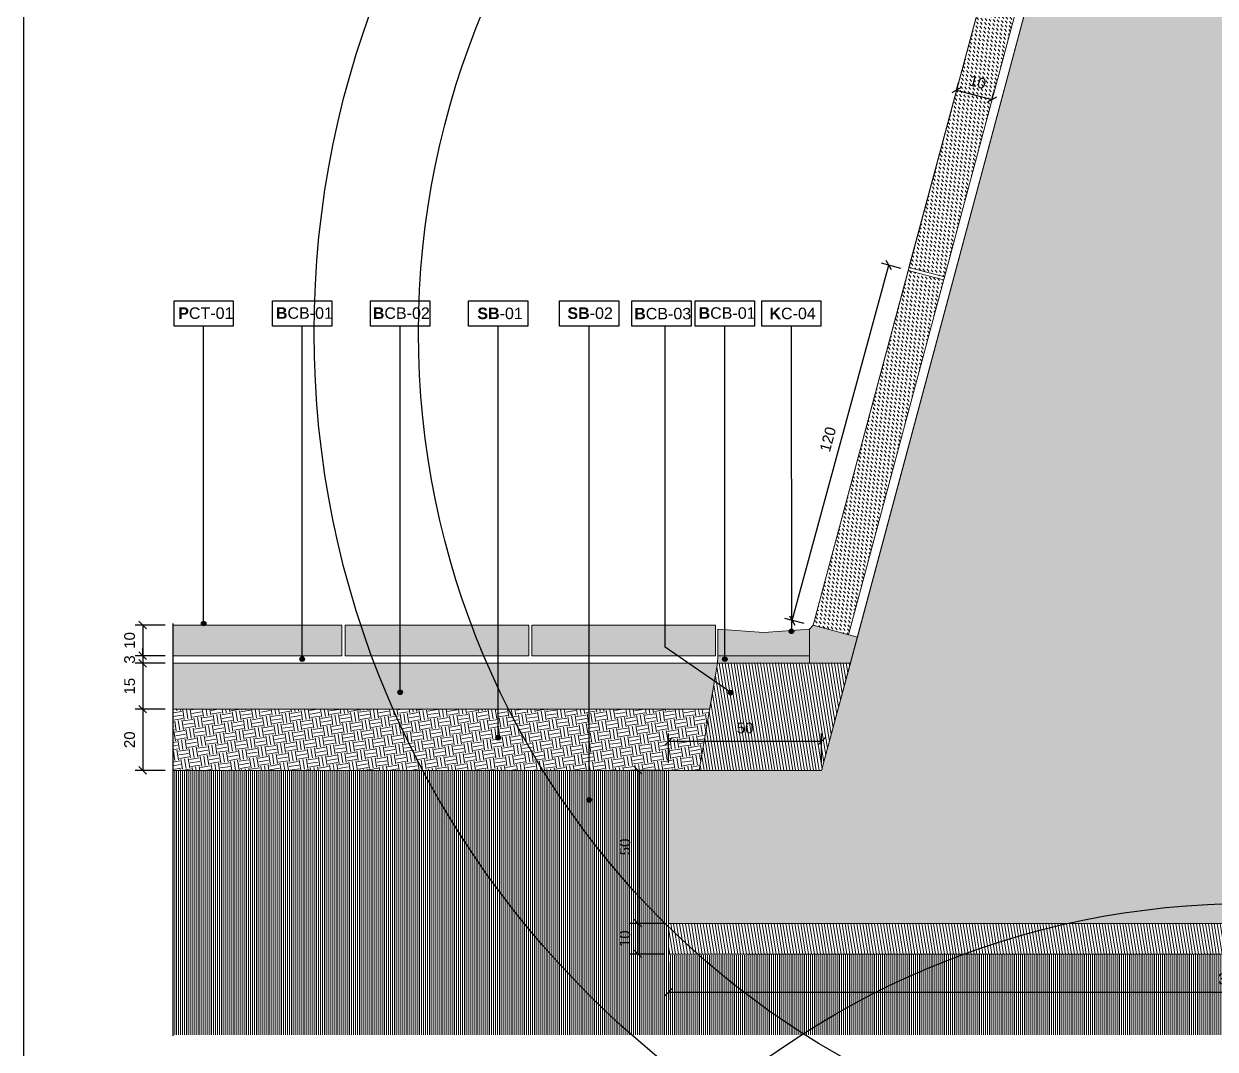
# Model space of a CAD drawing. Header units: metres. Extents: x -325 to 301, y -147 to 149.
# Drawn here: x 82.234 to 86.125, y 36.712 to 40.062 of the extents above; entities that cross this region are included whole.
import ezdxf

# ---------------------------------------------------------------- set-up
doc = ezdxf.new("R2010")
doc.units = ezdxf.units.M
doc.layers.get('Defpoints').update_dxf_attribs({"lineweight": 13})
doc.layers.add('-aux', color=50, linetype='Continuous', plot=False)
doc.layers.add('-AUX-QAD', color=5, linetype='Continuous', plot=False)
doc.layers.add('0-TX-1_25', color=7, linetype='Continuous', true_color=0x3f4f7f)
doc.layers.add('3-TR-paviment fluix', color=7, linetype='Continuous', true_color=0xe6e6e6)
doc.layers.add('03-TR-Paviment_09_Natural Stone Slab', color=7, linetype='Continuous', lineweight=5, true_color=0x999680)
doc.layers.add('3-TR tot_u', color=7, linetype='Continuous', lineweight=5, true_color=0x787878)
for name, color, linetype, lineweight in [('1-CM', 7, 'Continuous', 0), ('3-TR Formigó', 252, 'Continuous', 0), ('3-TR Seleccionat', 44, 'Continuous', 0), ('3-TR Tot-u', 37, 'Continuous', 0), ('3_TR_paviment gris', 252, 'Continuous', 5)]:
    doc.layers.add(name, color=color, linetype=linetype, lineweight=lineweight)
for name, color, linetype in [('1-SECCIÓ', 1, 'Continuous'), ('A-KEYPLAN_HATCH', 7, 'Continuous'), ('A_TEXT_2', 7, 'Continuous')]:
    doc.layers.add(name, color=color, linetype=linetype)
doc.styles.get("Standard").update_dxf_attribs({"font": 'arial.ttf'})
doc.dimstyles.new('ISO-25', dxfattribs={"dimtxt": 0.1, "dimasz": 0.1, "dimexe": 0.1, "dimexo": 0.1, "dimgap": 0.1, "dimtad": 1, "dimdec": 0, "dimlfac": 100, "dimzin": 9, "dimtxsty": 'Standard', "dimblk": 'OBLIQUE', "dimcen": 0.1, "dimadec": 0, "dimazin": 0, "dimtfac": 1, "dimtdec": 0, "dimtmove": 0, "dimatfit": 3, "dimldrblk": 'OBLIQUE', "dimfxl": 1, "dimarcsym": 0})

# ---------------------------------------------------------------- blocks, each defined once
blk = doc.blocks.new('_Oblique')
at = {"color": 0, "lineweight": -2}
blk.add_line((-0.5, -0.5), (0.5, 0.5), dxfattribs=at)
blk = doc.blocks.new('*D382')
at = {"layer": '0-TX-1_25', "color": 0, "lineweight": -2, "transparency": 16777216}
for p, q in [((82.6959, 38.097), (82.5979, 38.097)), ((82.6229, 38.097), (82.6229, 37.997)), ((82.6959, 37.997), (82.5979, 37.997))]:
    blk.add_line(p, q, dxfattribs=at)
at = {"layer": 'Defpoints', "color": 0, "transparency": 16777216}
for p in [(82.7209, 38.097), (82.6229, 37.997), (82.7209, 37.997)]:
    blk.add_point(p, dxfattribs=at)
at = {"layer": '0-TX-1_25', "color": 0, "lineweight": -2, "transparency": 16777216, "xscale": 0.025, "yscale": 0.025, "zscale": 0.025}
for p, rotation in [((82.6229, 38.097), 90), ((82.6229, 37.997), 270)]:
    blk.add_blockref('_Oblique', p, dxfattribs=dict(at, rotation=rotation))
at = {"layer": '0-TX-1_25', "color": 0, "transparency": 16777216, "insert": (82.58, 38.047), "char_height": 0.035, "attachment_point": 5, "rotation": 90}
blk.add_mtext('10', dxfattribs=at)
blk = doc.blocks.new('*D383')
at = {"layer": '0-TX-1_25', "color": 0, "lineweight": -2, "transparency": 16777216}
for p, q in [((82.6229, 37.997), (82.6229, 38.022)), ((82.6959, 37.997), (82.5979, 37.997)), ((82.6229, 37.997), (82.6229, 37.9725)), ((82.6959, 37.9725), (82.5979, 37.9725)), ((82.6229, 37.9725), (82.6229, 37.9475))]:
    blk.add_line(p, q, dxfattribs=at)
at = {"layer": 'Defpoints', "color": 0, "transparency": 16777216}
for p in [(82.7209, 37.997), (82.6229, 37.9725), (82.7209, 37.9725)]:
    blk.add_point(p, dxfattribs=at)
at = {"layer": '0-TX-1_25', "color": 0, "lineweight": -2, "transparency": 16777216, "xscale": 0.025, "yscale": 0.025, "zscale": 0.025}
for p, rotation in [((82.6229, 37.997), 270), ((82.6229, 37.9725), 90)]:
    blk.add_blockref('_Oblique', p, dxfattribs=dict(at, rotation=rotation))
at = {"layer": '0-TX-1_25', "color": 0, "transparency": 16777216, "insert": (82.58, 37.9847), "char_height": 0.035, "attachment_point": 5, "rotation": 90}
blk.add_mtext('3', dxfattribs=at)
blk = doc.blocks.new('*D384')
at = {"layer": '0-TX-1_25', "color": 0, "lineweight": -2, "transparency": 16777216}
for p, q in [((82.6959, 37.9725), (82.5979, 37.9725)), ((82.6229, 37.9725), (82.6229, 37.8225)), ((82.696, 37.8225), (82.5979, 37.8225))]:
    blk.add_line(p, q, dxfattribs=at)
at = {"layer": 'Defpoints', "color": 0, "transparency": 16777216}
for p in [(82.7209, 37.9725), (82.6229, 37.8225), (82.721, 37.8225)]:
    blk.add_point(p, dxfattribs=at)
at = {"layer": '0-TX-1_25', "color": 0, "lineweight": -2, "transparency": 16777216, "xscale": 0.025, "yscale": 0.025, "zscale": 0.025}
for p, rotation in [((82.6229, 37.9725), 90), ((82.6229, 37.8225), 270)]:
    blk.add_blockref('_Oblique', p, dxfattribs=dict(at, rotation=rotation))
at = {"layer": '0-TX-1_25', "color": 0, "transparency": 16777216, "insert": (82.58, 37.8975), "char_height": 0.035, "attachment_point": 5, "rotation": 90}
blk.add_mtext('15', dxfattribs=at)
blk = doc.blocks.new('*D385')
at = {"layer": '0-TX-1_25', "color": 0, "lineweight": -2, "transparency": 16777216}
for p, q in [((82.6959, 37.8225), (82.5979, 37.8225)), ((82.6229, 37.8225), (82.6229, 37.6225)), ((82.6959, 37.6225), (82.5979, 37.6225))]:
    blk.add_line(p, q, dxfattribs=at)
at = {"layer": 'Defpoints', "color": 0, "transparency": 16777216}
for p in [(82.7209, 37.8225), (82.6229, 37.6225), (82.7209, 37.6225)]:
    blk.add_point(p, dxfattribs=at)
at = {"layer": '0-TX-1_25', "color": 0, "lineweight": -2, "transparency": 16777216, "xscale": 0.025, "yscale": 0.025, "zscale": 0.025}
for p, rotation in [((82.6229, 37.8225), 90), ((82.6229, 37.6225), 270)]:
    blk.add_blockref('_Oblique', p, dxfattribs=dict(at, rotation=rotation))
at = {"layer": '0-TX-1_25', "color": 0, "transparency": 16777216, "insert": (82.58, 37.7225), "char_height": 0.035, "attachment_point": 5, "rotation": 90}
blk.add_mtext('20', dxfattribs=at)
blk = doc.blocks.new('*D391')
at = {"layer": '0-TX-1_25', "color": 0, "lineweight": -2, "transparency": 16777216}
for p, q in [((84.7442, 38.1126), (85.0597, 39.273)), ((85.0985, 39.2625), (85.0356, 39.2796)), ((84.783, 38.1021), (84.72, 38.1192))]:
    blk.add_line(p, q, dxfattribs=at)
at = {"layer": 'Defpoints', "color": 0, "transparency": 16777216}
for p in [(85.0597, 39.273), (85.1226, 39.2559), (84.8071, 38.0955)]:
    blk.add_point(p, dxfattribs=at)
at = {"layer": '0-TX-1_25', "color": 0, "lineweight": -2, "transparency": 16777216, "xscale": 0.025, "yscale": 0.025, "zscale": 0.025}
for p, rotation in [((85.0597, 39.273), 74.78693781358497), ((84.7442, 38.1126), 254.786937813585)]:
    blk.add_blockref('_Oblique', p, dxfattribs=dict(at, rotation=rotation))
at = {"layer": '0-TX-1_25', "color": 0, "transparency": 16777216, "insert": (84.8606, 38.7041), "char_height": 0.035, "attachment_point": 5, "rotation": 74.7869}
blk.add_mtext('120', dxfattribs=at)
blk = doc.blocks.new('PCB01')
at = {"layer": 'A-KEYPLAN_HATCH'}
blk.add_lwpolyline([(0.001, 0.00548), (0.01387, 0.00548), (0.01387, 0), (0.001, 0)], close=True, dxfattribs=at)
at = {"layer": 'A_TEXT_2', "insert": (0.0002, 0.00409), "char_height": 0.0025, "attachment_point": 1}
blk.add_mtext_dynamic_manual_height_columns('\\pi0.00171;{\\fArial|b1|i0|c0|p34;P}CT-01', width=0.0145619, gutter_width=0.015, heights=[0], dxfattribs=at)
blk = doc.blocks.new('hatch keyplan 2')
at = {"layer": 'A-KEYPLAN_HATCH'}
blk.add_lwpolyline([(0, 0.00548), (0.01287, 0.00548), (0.01287, 0), (0, 0)], close=True, dxfattribs=at)
blk = doc.blocks.new('hatch keyplan')
at = {"layer": 'A-KEYPLAN_HATCH'}
blk.add_blockref('hatch keyplan 2', (1.43058, 0.85215), dxfattribs=at)
blk = doc.blocks.new('B-CB02')
at = {"layer": 'A-KEYPLAN_HATCH'}
blk.add_blockref('hatch keyplan', (-1.43058, -0.85215), dxfattribs=at)
at = {"layer": 'A_TEXT_2', "insert": (-0.0008, 0.00409), "char_height": 0.0025, "attachment_point": 1}
blk.add_mtext_dynamic_manual_height_columns('\\pi0.00129;{\\fArial|b1|i0|c0|p34;B}CB-02', width=0.0145619, gutter_width=0.015, heights=[0], dxfattribs=at)
blk = doc.blocks.new('B-CB01')
at = {"layer": 'A-KEYPLAN_HATCH'}
blk.add_blockref('hatch keyplan', (-1.43058, -0.85215), dxfattribs=at)
at = {"layer": 'A_TEXT_2', "insert": (-0.0008, 0.00411), "char_height": 0.0025, "attachment_point": 1}
blk.add_mtext_dynamic_manual_height_columns('\\pi0.00152;{\\fArial|b1|i0|c0|p34;B}CB-01', width=0.0145619, gutter_width=0.015, heights=[0], dxfattribs=at)
blk = doc.blocks.new('SB-01')
at = {"layer": 'A-KEYPLAN_HATCH'}
blk.add_blockref('hatch keyplan', (-1.43058, -0.85215), dxfattribs=at)
at = {"layer": 'A_TEXT_2', "insert": (-0.0008, 0.00403), "char_height": 0.0025, "attachment_point": 1}
blk.add_mtext_dynamic_manual_height_columns('\\pi0.00271;{\\fArial|b1|i0|c0|p34;SB}-01', width=0.0145619, gutter_width=0.015, heights=[0], dxfattribs=at)
blk = doc.blocks.new('SB-02')
at = {"layer": 'A-KEYPLAN_HATCH'}
blk.add_blockref('hatch keyplan', (-1.43058, -0.85215), dxfattribs=at)
at = {"layer": 'A_TEXT_2', "insert": (-0.0008, 0.00408), "char_height": 0.0025, "attachment_point": 1}
blk.add_mtext_dynamic_manual_height_columns('\\pi0.00249;{\\fArial|b1|i0|c0|p34;SB}-02', width=0.0145619, gutter_width=0.015, heights=[0], dxfattribs=at)
blk = doc.blocks.new('POINT')
at = {"layer": '0-TX-1_25'}
h = blk.add_hatch(dxfattribs=at)
h.set_pattern_fill('ANGLE', color=256)
h.set_pattern_definition([(0, (-83.747, -12.726), (0, 6.985), [5.08, -1.905]), (90, (-83.747, -12.726), (-6.985, 4e-16), [5.08, -1.905])])
edge = h.paths.add_edge_path()
edge.add_arc((0, 0), 0.0075, 0, 360)
h = blk.add_hatch(color=256, dxfattribs=at)
h.dxf.hatch_style = 1
edge = h.paths.add_edge_path()
edge.add_arc((0, 0), 0.0075, 0, 360)
blk.add_circle((0, 0), 0.0075, dxfattribs=at)
blk = doc.blocks.new('K03')
at = {"layer": 'A-KEYPLAN_HATCH'}
blk.add_blockref('hatch keyplan', (-1.43058, -0.85215), dxfattribs=at)
at = {"layer": 'A_TEXT_2', "insert": (-0.0008, 0.00402), "char_height": 0.0025, "attachment_point": 1}
blk.add_mtext_dynamic_manual_height_columns('\\pi0.00245;{\\fArial|b1|i0|c0|p34;K}C-04', width=0.0145619, gutter_width=0.015, heights=[0], dxfattribs=at)
blk = doc.blocks.new('B-CB03')
at = {"layer": 'A-KEYPLAN_HATCH'}
blk.add_blockref('hatch keyplan', (-1.43058, -0.85215), dxfattribs=at)
at = {"layer": 'A_TEXT_2', "insert": (-0.0008, 0.00398), "char_height": 0.0025, "attachment_point": 1}
blk.add_mtext_dynamic_manual_height_columns('\\pi0.00128;{\\fArial|b1|i0|c0|p34;B}CB-03', width=0.0145619, gutter_width=0.015, heights=[0], dxfattribs=at)
blk = doc.blocks.new('*D482')
at = {"layer": '0-TX-1_25', "color": 0, "lineweight": -2, "transparency": 16777216}
for p, q in [((85.2806, 39.8451), (85.2871, 39.8692)), ((85.2806, 39.8451), (85.3964, 39.814)), ((85.3964, 39.814), (85.4029, 39.8382))]:
    blk.add_line(p, q, dxfattribs=at)
at = {"layer": 'Defpoints', "color": 0, "transparency": 16777216}
for p in [(85.2806, 39.8451), (85.3964, 39.814), (85.3964, 39.814)]:
    blk.add_point(p, dxfattribs=at)
at = {"layer": '0-TX-1_25', "color": 0, "lineweight": -2, "transparency": 16777216, "xscale": 0.025, "yscale": 0.025, "zscale": 0.025}
for p, rotation in [((85.2806, 39.8451), 164.9941958648704), ((85.3964, 39.814), 344.9941958648704)]:
    blk.add_blockref('_Oblique', p, dxfattribs=dict(at, rotation=rotation))
at = {"layer": '0-TX-1_25', "color": 0, "transparency": 16777216, "insert": (85.3496, 39.871), "char_height": 0.035, "attachment_point": 5, "rotation": 344.9942}
blk.add_mtext('10', dxfattribs=at)
blk = doc.blocks.new('*D2065')
at = {"layer": '0-TX-1_25', "color": 0, "lineweight": -2, "transparency": 16777216}
for p, q in [((84.3151, 37.6225), (84.2151, 37.6225)), ((84.2401, 37.6225), (84.2401, 37.1225)), ((84.3151, 37.1225), (84.2151, 37.1225))]:
    blk.add_line(p, q, dxfattribs=at)
at = {"layer": 'Defpoints', "color": 0, "transparency": 16777216}
for p in [(84.3401, 37.6225), (84.2401, 37.1225), (84.3401, 37.1225)]:
    blk.add_point(p, dxfattribs=at)
at = {"layer": '0-TX-1_25', "color": 0, "lineweight": -2, "transparency": 16777216, "xscale": 0.025, "yscale": 0.025, "zscale": 0.025}
for p, rotation in [((84.2401, 37.6225), 90), ((84.2401, 37.1225), 270)]:
    blk.add_blockref('_Oblique', p, dxfattribs=dict(at, rotation=rotation))
at = {"layer": '0-TX-1_25', "color": 0, "transparency": 16777216, "insert": (84.1972, 37.3725), "char_height": 0.035, "attachment_point": 5, "rotation": 90}
blk.add_mtext('50', dxfattribs=at)
blk = doc.blocks.new('*D2066')
at = {"layer": '0-TX-1_25', "color": 0, "lineweight": -2, "transparency": 16777216}
for p, q in [((84.3401, 37.6475), (84.3401, 37.7429)), ((84.8401, 37.6475), (84.8401, 37.7429)), ((84.3401, 37.7179), (84.8401, 37.7179))]:
    blk.add_line(p, q, dxfattribs=at)
at = {"layer": 'Defpoints', "color": 0, "transparency": 16777216}
for p in [(84.8401, 37.7179), (84.3401, 37.6225), (84.8401, 37.6225)]:
    blk.add_point(p, dxfattribs=at)
at = {"layer": '0-TX-1_25', "color": 0, "lineweight": -2, "transparency": 16777216, "xscale": 0.025, "yscale": 0.025, "zscale": 0.025, "rotation": 180}
blk.add_blockref('_Oblique', (84.3401, 37.7179), dxfattribs=at)
at = {"layer": '0-TX-1_25', "color": 0, "lineweight": -2, "transparency": 16777216, "xscale": 0.025, "yscale": 0.025, "zscale": 0.025}
blk.add_blockref('_Oblique', (84.8401, 37.7179), dxfattribs=at)
at = {"layer": '0-TX-1_25', "color": 0, "transparency": 16777216, "insert": (84.5901, 37.7608), "char_height": 0.035, "attachment_point": 5}
blk.add_mtext('50', dxfattribs=at)
blk = doc.blocks.new('*D2067')
at = {"layer": '0-TX-1_25', "color": 0, "lineweight": -2, "transparency": 16777216}
for p, q in [((84.3401, 36.9975), (84.3401, 36.8734)), ((88.0101, 36.9975), (88.0101, 36.8734)), ((84.3401, 36.8984), (88.0101, 36.8984))]:
    blk.add_line(p, q, dxfattribs=at)
at = {"layer": 'Defpoints', "color": 0, "transparency": 16777216}
for p in [(84.3401, 37.0225), (88.0101, 37.0225), (88.0101, 36.8984)]:
    blk.add_point(p, dxfattribs=at)
at = {"layer": '0-TX-1_25', "color": 0, "lineweight": -2, "transparency": 16777216, "xscale": 0.025, "yscale": 0.025, "zscale": 0.025, "rotation": 180}
blk.add_blockref('_Oblique', (84.3401, 36.8984), dxfattribs=at)
at = {"layer": '0-TX-1_25', "color": 0, "lineweight": -2, "transparency": 16777216, "xscale": 0.025, "yscale": 0.025, "zscale": 0.025}
blk.add_blockref('_Oblique', (88.0101, 36.8984), dxfattribs=at)
at = {"layer": '0-TX-1_25', "color": 0, "transparency": 16777216, "insert": (86.1751, 36.9412), "char_height": 0.035, "attachment_point": 5}
blk.add_mtext('367', dxfattribs=at)
blk = doc.blocks.new('*D2093')
at = {"layer": '0-TX-1_25', "color": 0, "lineweight": -2, "transparency": 16777216}
for p, q in [((84.327, 37.1225), (84.2151, 37.1225)), ((84.2401, 37.1225), (84.2401, 37.0225)), ((84.327, 37.0225), (84.2151, 37.0225))]:
    blk.add_line(p, q, dxfattribs=at)
at = {"layer": 'Defpoints', "color": 0, "transparency": 16777216}
for p in [(84.352, 37.1225), (84.2401, 37.0225), (84.352, 37.0225)]:
    blk.add_point(p, dxfattribs=at)
at = {"layer": '0-TX-1_25', "color": 0, "lineweight": -2, "transparency": 16777216, "xscale": 0.025, "yscale": 0.025, "zscale": 0.025}
for p, rotation in [((84.2401, 37.1225), 90), ((84.2401, 37.0225), 270)]:
    blk.add_blockref('_Oblique', p, dxfattribs=dict(at, rotation=rotation))
at = {"layer": '0-TX-1_25', "color": 0, "transparency": 16777216, "insert": (84.1972, 37.0725), "char_height": 0.035, "attachment_point": 5, "rotation": 90}
blk.add_mtext('10', dxfattribs=at)

msp = doc.modelspace()

# ---------------------------------------------------------------- hatches: boundary and pattern name
at = {"layer": '03-TR-Paviment_09_Natural Stone Slab'}
h = msp.add_hatch(dxfattribs=at)
h.set_pattern_fill('DASH', color=256, scale=0.003, angle=308.4247, style=0, double=1)
h.set_pattern_definition([(308.42467, (80.318942, 36.105324), (0.013381778, -0.001542486), [0.009525, -0.009525])])
h.paths.add_polyline_path([(85.2411, 39.2345), (85.5518, 40.3936), (85.436, 40.4246), (85.1252, 39.2656)])
h = msp.add_hatch(dxfattribs=at)
h.set_pattern_fill('DASH', color=256, scale=0.003, angle=308.4247, style=0, double=1)
h.set_pattern_definition([(308.42467, (80.00561, 34.936597), (0.013381778, -0.001542486), [0.009525, -0.009525])])
h.paths.add_polyline_path([(84.9278, 38.0658), (85.2385, 39.2248), (85.1226, 39.2559), (84.8119, 38.0968)])
at = {"layer": '3-TR Formigó'}
h = msp.add_hatch(dxfattribs=at)
h.set_pattern_fill('ANSI31', color=256, scale=0.003, angle=234.1752)
h.set_pattern_definition([(279.175244, (-124.305366, -6.056521), (0.00940313004, 0.0015188056), [])])
h.paths.add_polyline_path([(84.4406, 37.6225), (84.8401, 37.6225), (84.934, 37.9728), (84.8009, 37.9725), (84.4999, 37.9725)])
h = msp.add_hatch(dxfattribs=at)
h.set_pattern_fill('ANSI31', color=256, scale=0.003, angle=234.1752)
h.set_pattern_definition([(279.175244, (-125.063904, -6.656521), (0.00940313004, 0.0015188056), [])])
h.paths.add_polyline_path([(87.993, 37.0225), (87.9871, 37.1225), (84.3401, 37.1225), (84.3401, 37.0225)])
at = {"layer": '3-TR Seleccionat'}
h = msp.add_hatch(dxfattribs=at)
h.set_pattern_fill('ANSI31', color=256, scale=0.002, angle=45, style=0)
h.set_pattern_definition([(90, (51.7137336, 40.3211365), (-0.00635, 0), [])])
h.paths.add_polyline_path([(84.2008, 38.0025), (84.2008, 38.0024), (84.2008, 38.0025)], flags=17)
h.paths.add_polyline_path([(88.1896, 41.8086), (87.5185, 41.8086), (86.7511, 38.0876), (86.6557, 37.6248), (87.9901, 37.6195), (87.9901, 37.0255), (84.3401, 37.0189), (84.3401, 37.6225), (84.8009, 37.6225), (82.7209, 37.6225), (82.7209, 36.759), (89.7207, 36.759), (89.7211, 41.8086), (88.4355, 41.8086)])
at = {"layer": '3-TR Tot-u'}
h = msp.add_hatch(dxfattribs=at)
h.set_pattern_fill('EARTH', color=256, scale=0.005, angle=-80.8248)
h.set_pattern_definition([(279.175244, (0, -2.787488), (0.036406452, -0.026281081), [0.03175, -0.03175]), (279.175244, (0.011754, -2.78559), (0.036406452, -0.026281081), [0.03175, -0.03175]), (279.175244, (0.023508, -2.78369), (0.036406452, -0.026281081), [0.03175, -0.03175]), (9.175244, (0.02806, -2.786976), (0.026281081, 0.036406452), [0.03175, -0.03175]), (9.175244, (0.029957, -2.79873), (0.026281081, 0.036406452), [0.03175, -0.03175]), (9.175244, (0.031856, -2.810484), (0.026281081, 0.036406452), [0.03175, -0.03175])])
h.paths.add_polyline_path([(84.4406, 37.6225), (84.4745, 37.8228), (82.7209, 37.8225), (82.7209, 37.6225)])
at = {"layer": '3-TR tot_u'}
h = msp.add_hatch(dxfattribs=at)
h.set_pattern_fill('AR-CONC', color=256, scale=0.00025, angle=90.265705)
h.paths.add_polyline_path([(86.365, 42.1908), (86.0646, 42.1908), (84.8401, 37.6225), (84.3401, 37.6225), (84.3401, 37.1225), (87.9896, 37.1225), (87.9901, 37.3725), (87.9901, 37.6225), (86.365, 37.6253)])
h = msp.add_hatch(dxfattribs=at)
h.set_pattern_fill('AR-CONC', color=256, scale=9e-05, angle=90.2664)
h.set_pattern_definition([(140.266414, (1.066484, 15.170457), (0.0013582613, 0.0164031132), [0.0017145, -0.0188595]), (85.266414, (1.066484, 15.170457), (-0.0171801815, -0.0032518273), [0.0013716, -0.0150876526]), (190.71786, (1.066597, 15.171824), (-0.0158219194, 0.0131512858), [0.0014571008, -0.016028122]), (136.450614, (1.061912, 15.170435), (0.003670327, 0.024414444), [0.00257175, -0.02828925]), (186.901972, (1.062218, 15.17247), (-0.0223674596, 0.021262598), [0.002185652, -0.024042205]), (81.450565, (1.061912, 15.170435), (-0.0223674596, 0.021262598), [0.002057397, -0.022631376]), (111.266414, (1.063045, 15.172727), (0.0091403206, 0.0136879438), [0.0017145, -0.0188595]), (56.266414, (1.063045, 15.172727), (-0.0166026007, 0.0054850432), [0.0013716, -0.0150876]), (161.71786, (1.063806, 15.173867), (-0.0074622802, 0.019172987), [0.0014571008, -0.0160280944]), (127.766414, (1.066484, 15.1704566), (-0.00761116375, 0.0002425866), [0, -0.01490472, 0, -0.0153162, 0, -0.01514475]), (97.766414, (1.066484, 15.1704566), (-0.009044117, 0.0059717809), [0, -0.00873252, 0, -0.01456182, 0, -0.00577215]), (57.766414, (1.066508, 15.165359), (0.0004588393, 0.012205419), [0, -0.005715, 0, -0.0178308, 0, -0.0236601]), (47.766414, (1.066518, 15.163073), (-0.0023503487, 0.0133208417), [0, -0.0074295, 0, -0.01184148, 0, -0.0168021])])
h.paths.add_polyline_path([(84.8009, 37.9725), (84.934, 37.9728), (84.9568, 38.058), (84.9278, 38.0658), (84.8119, 38.0968), (84.8008, 38.0842), (84.8008, 37.9962), (84.5008, 37.997), (84.4999, 37.9725)])
h = msp.add_hatch(dxfattribs=at)
h.set_pattern_fill('AR-CONC', color=256, scale=0.00025, angle=89.8705)
h.set_pattern_definition([(139.870481342, (269984.931893, -738413.717705), (0.004087719458, 0.0455370432033), [0.0047625, -0.0523875]), (84.870481342, (269984.931893, -738413.717705), (-0.0477840064323, -0.008702860646), [0.00381, -0.0419101460425]), (190.321926042, (269984.932234, -738413.71391), (-0.0436962850277, 0.0368341824326), [0.0040475022, -0.04452256115]), (136.054681342, (269984.919193, -738413.717676), (0.0106637503727, 0.0677458276376), [0.00714375, -0.07858125]), (186.506038952, (269984.92008, -738413.71203), (-0.0617222086057, 0.059490710113), [0.006071255785, -0.06678390204]), (81.054632512, (269984.91919, -738413.717676), (-0.0617222086026, 0.059490710116), [0.0057149917675, -0.06286493298]), (110.870481342, (269984.922382, -738413.711334), (0.0256519162593, 0.0378457077121), [0.0047625, -0.0523875]), (55.870481342, (269984.92238, -738413.711334), (-0.046011947622, 0.015554557991), [0.00381, -0.04191]), (161.321926342, (269984.92452, -738413.70818), (-0.0203600316004, 0.0534002656193), [0.0040475022, -0.0445224844]), (127.370481342, (269984.931893, -738413.717705), (-0.02113696024267, 0.00081993353672), [0, -0.041402, 0, -0.042545, 0, -0.04206875]), (97.370481342, (269984.931893, -738413.717705), (-0.0250073178334, 0.01676148812264), [0, -0.024257, 0, -0.0404495, 0, -0.01603375]), (57.370481342, (269984.931861, -738413.731866), (0.00150880882485, 0.03389432469116), [0, -0.015875, 0, -0.04953, 0, -0.0657225]), (47.370481342, (269984.931847, -738413.738216), (-0.0062728940841, 0.0370465700346), [0, -0.0206375, 0, -0.032893, 0, -0.0466725])])
h.paths.add_polyline_path([(82.7209, 37.9725), (82.7209, 37.8225), (84.4745, 37.8225), (84.4991, 37.9725)])
at = {"layer": '3-TR-paviment fluix'}
for points in [[(82.7209, 38.097), (82.7209, 37.997), (83.2735, 37.997), (83.2735, 38.097)], [(83.8835, 38.097), (83.2835, 38.097), (83.2835, 37.997), (83.8835, 37.997)], [(83.8935, 38.097), (83.8935, 37.997), (84.4935, 37.997), (84.4935, 38.097)], [(83.9405, 38.097), (83.9405, 37.997), (84.4935, 37.997), (84.4935, 38.097)]]:
    msp.add_hatch(color=256, dxfattribs=at).paths.add_polyline_path(points)
at = {"layer": '3_TR_paviment gris'}
msp.add_hatch(color=256, dxfattribs=at).paths.add_polyline_path([(84.8008, 38.0842), (84.8008, 37.9969), (84.5008, 37.997), (84.5008, 38.0842), (84.6516, 38.0731)])

# ---------------------------------------------------------------- linework, layer by layer
at = {"layer": '-aux'}
msp.add_lwpolyline([(82.2345, 3.4567), (82.2345, 133.4567)], dxfattribs=at)
at = {"layer": '-AUX-QAD'}
for centre, radius in [((86.2406, 39.053), 3.0579), ((86.2406, 39.053), 2.717), ((86.2406, 34.4712), 2.717)]:
    msp.add_circle(centre, radius, dxfattribs=at)
at = {"layer": '0-TX-1_25'}
for points in [[(82.8217, 38.1025), (82.8217, 39.0738)], [(83.1434, 37.9862), (83.1434, 39.0738)], [(83.4635, 37.8778), (83.4635, 39.0738)], [(83.7836, 37.7292), (83.7836, 39.0738)], [(84.0809, 37.5261), (84.0809, 39.0738)], [(84.543, 37.8766), (84.3287, 38.0255), (84.3287, 39.0738)], [(84.5239, 37.986), (84.5239, 39.0738)], [(84.7422, 38.0768), (84.7414, 39.0738)]]:
    msp.add_lwpolyline(points, dxfattribs=at)
at = {"layer": '1-CM'}
msp.add_line((84.2019, 37.9725), (82.7209, 37.9725), dxfattribs=at)
for points in [[(84.8119, 38.0968), (85.9201, 42.2296)], [(84.3401, 37.6225), (84.8401, 37.6225), (86.0646, 42.1908), (86.365, 42.1908), (86.365, 37.6253), (87.9901, 37.6225), (87.9901, 37.1225)], [(84.8, 37.9725), (84.934, 37.9728), (84.9568, 38.058), (86.0646, 42.1908)], [(86.0356, 42.1986), (84.9278, 38.0658)], [(86.0646, 42.1908), (84.9568, 38.058)], [(84.8119, 38.0968), (85.4437, 40.4536)], [(85.5518, 40.3936), (85.436, 40.4246), (85.1252, 39.2656), (85.2411, 39.2345)], [(85.2385, 39.2248), (85.1226, 39.2559), (84.8119, 38.0968), (84.9568, 38.058)], [(83.2735, 38.097), (82.7209, 38.097), (82.7209, 37.997), (83.2735, 37.997), (83.2735, 38.097)], [(83.8835, 38.097), (83.2835, 38.097), (83.2835, 37.997), (83.8835, 37.997), (83.8835, 38.097)], [(84.4935, 38.097), (83.8935, 38.097), (83.8935, 37.997), (84.4935, 37.997), (84.4935, 38.097)], [(84.8008, 38.0842), (84.8119, 38.0968)], [(84.5008, 38.0842), (84.6516, 38.0731), (84.8008, 38.0842)], [(84.4999, 37.9725), (84.8009, 37.9725)], [(82.7209, 37.6225), (84.8401, 37.6225)], [(84.8401, 37.6225), (84.3401, 37.6225), (84.3401, 37.1225), (87.9896, 37.1225), (87.9905, 37.6225)]]:
    msp.add_lwpolyline(points, dxfattribs=at)
for points in [[(84.8008, 38.0842), (84.8008, 37.9969), (84.5008, 37.997), (84.5008, 38.0842), (84.6516, 38.0731)], [(84.8009, 37.9725), (84.8008, 37.9962), (84.5008, 37.997), (84.4999, 37.9725)], [(82.7209, 37.9725), (82.7209, 37.8225), (84.4745, 37.8228), (84.4999, 37.9725)], [(84.4406, 37.6225), (84.8401, 37.6225), (84.934, 37.9728), (84.4999, 37.9725), (84.4999, 37.9725), (84.4999, 37.9725)], [(84.3401, 37.1225), (84.3401, 37.0225), (87.9901, 37.0225), (87.9901, 37.1225)]]:
    msp.add_lwpolyline(points, close=True, dxfattribs=at)
at = {"layer": '1-SECCIÓ'}
msp.add_line((82.7209, 38.1025), (82.7209, 36.7548), dxfattribs=at)

# ---------------------------------------------------------------- block references
at = {"color": 244, "true_color": 0x991b1e, "xscale": 14.99999999999007, "yscale": 14.99999999999007, "zscale": 14.99999999999007}
msp.add_blockref('K03', (84.6448, 39.0738), dxfattribs=at)
at = {"layer": '0-TX-1_25', "xscale": 15, "yscale": 15, "zscale": 15}
for name, p in [('PCB01', (82.7101, 39.0738)), ('B-CB01', (83.0469, 39.0738)), ('B-CB02', (83.3669, 39.0738)), ('SB-01', (83.687, 39.0738)), ('SB-02', (83.9844, 39.0738)), ('B-CB03', (84.2206, 39.0738)), ('B-CB01', (84.4274, 39.0738))]:
    msp.add_blockref(name, p, dxfattribs=at)
at = {"layer": '0-TX-1_25'}
for p in [(82.8217, 38.1025), (84.7414, 38.0768), (83.1434, 37.9862), (84.5239, 37.986), (83.4635, 37.8778), (84.543, 37.8766), (83.7836, 37.7292), (84.0809, 37.5261)]:
    msp.add_blockref('POINT', p, dxfattribs=at)

# ---------------------------------------------------------------- dimensions: what is measured, and where the dimension line sits
dim = msp.add_aligned_dim(p1=(85.2806, 39.8451), p2=(85.3964, 39.814), distance=0, text='10', dimstyle='ISO-25', override={"dimtxt": 0.035, "dimasz": 0.025, "dimexe": 0.025, "dimexo": 0.025, "dimgap": 0.025, "dimblk1": 'Oblique', "dimblk2": 'Oblique', "dimsah": 1, "dimfxl": 0.1, "dimfxlon": 1, "dimarcsym": 1}, dxfattribs=at)
dim.commit()
dim.dimension.update_dxf_attribs({"geometry": '*D482', "text_midpoint": (85.3496, 39.871)})
dim = msp.add_aligned_dim(p1=(84.8071, 38.0955), p2=(85.1226, 39.2559), distance=0.0652, dimstyle='ISO-25', override={"dimtxt": 0.035, "dimasz": 0.025, "dimexe": 0.025, "dimexo": 0.025, "dimgap": 0.025, "dimblk1": 'Oblique', "dimblk2": 'Oblique', "dimsah": 1, "dimfxl": 0.1, "dimfxlon": 1, "dimarcsym": 1}, dxfattribs=at)
dim.commit()
dim.dimension.update_dxf_attribs({"geometry": '*D391', "text_midpoint": (84.8606, 38.7041)})
for base, p1, p2, picture, middle in [((82.6229, 37.997), (82.7209, 38.097), (82.7209, 37.997), '*D382', (82.58, 38.047)), ((82.6229, 37.8225), (82.7209, 37.9725), (82.721, 37.8225), '*D384', (82.58, 37.8975)), ((82.6229, 37.6225), (82.7209, 37.8225), (82.7209, 37.6225), '*D385', (82.58, 37.7225)), ((84.2401, 37.1225), (84.3401, 37.6225), (84.3401, 37.1225), '*D2065', (84.1972, 37.3725)), ((84.2401, 37.0225), (84.352, 37.1225), (84.352, 37.0225), '*D2093', (84.1972, 37.0725))]:
    dim = msp.add_linear_dim(base=base, p1=p1, p2=p2, angle=90, dimstyle='ISO-25', override={"dimtxt": 0.035, "dimasz": 0.025, "dimexe": 0.025, "dimexo": 0.025, "dimgap": 0.025, "dimblk1": 'Oblique', "dimblk2": 'Oblique', "dimsah": 1, "dimfxl": 0.1, "dimfxlon": 1, "dimarcsym": 1}, dxfattribs=at)
    dim.commit()
    dim.dimension.update_dxf_attribs({"geometry": picture, "text_midpoint": middle})
dim = msp.add_linear_dim(base=(82.6229, 37.9725), p1=(82.7209, 37.997), p2=(82.7209, 37.9725), angle=90, text='3', dimstyle='ISO-25', override={"dimtxt": 0.035, "dimasz": 0.025, "dimexe": 0.025, "dimexo": 0.025, "dimgap": 0.025, "dimblk1": 'Oblique', "dimblk2": 'Oblique', "dimsah": 1, "dimfxl": 0.1, "dimfxlon": 1, "dimarcsym": 1}, dxfattribs=at)
dim.commit()
dim.dimension.update_dxf_attribs({"geometry": '*D383', "text_midpoint": (82.6229, 37.9847), "dimtype": 160})
for base, p1, p2, picture, middle in [((84.8401, 37.7179), (84.3401, 37.6225), (84.8401, 37.6225), '*D2066', (84.5901, 37.7608)), ((88.0101, 36.8984), (84.3401, 37.0225), (88.0101, 37.0225), '*D2067', (86.1751, 36.9412))]:
    dim = msp.add_linear_dim(base=base, p1=p1, p2=p2, dimstyle='ISO-25', override={"dimtxt": 0.035, "dimasz": 0.025, "dimexe": 0.025, "dimexo": 0.025, "dimgap": 0.025, "dimblk1": 'Oblique', "dimblk2": 'Oblique', "dimsah": 1, "dimfxl": 0.1, "dimfxlon": 1, "dimarcsym": 1}, dxfattribs=at)
    dim.commit()
    dim.dimension.update_dxf_attribs({"geometry": picture, "text_midpoint": middle})

doc.saveas('drawing.dxf')
